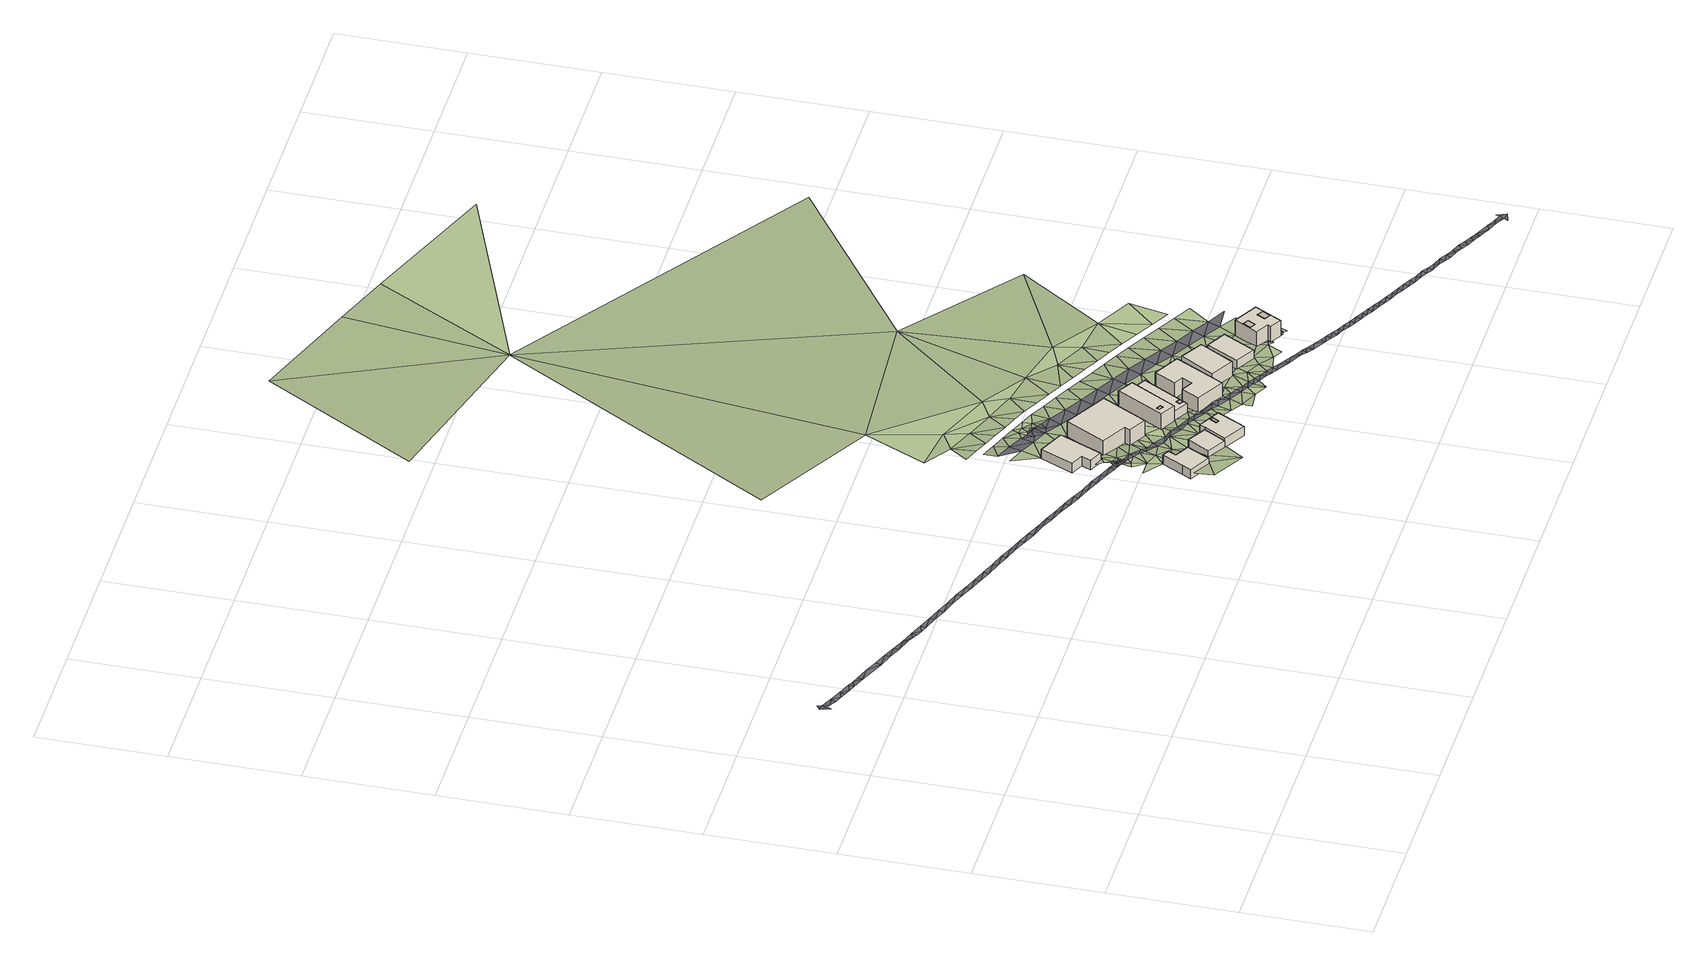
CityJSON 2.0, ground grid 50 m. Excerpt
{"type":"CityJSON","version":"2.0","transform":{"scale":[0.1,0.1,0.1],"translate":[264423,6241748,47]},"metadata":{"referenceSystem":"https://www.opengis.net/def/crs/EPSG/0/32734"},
"CityObjects":{
"building1":{"type":"Building","attributes":{"address":"53B Ritchie Street University Estate Cape Town","building":"house","building:levels":1,"building_height":4.1,"roof_height":76.5,"ground_height":70.4,"plus_code":"4FRW3F63+W73"},"geometry":[{"type":"Solid","lod":"1","boundaries":[[[[0,1,2,3]],[[1,4,5,2]],[[4,6,7,5]],[[6,8,9,7]],[[8,10,11,9]],[[10,12,13,11]],[[12,0,3,13]],[[3,2,5,7,9,11,13]],[[12,10,8,6,4,1,0]]]]}]},
"building2":{"type":"Building","attributes":{"address":"30 Selbourne Road University Estate Cape Town","building":"house","building:levels":1,"building_height":4.1,"roof_height":73.7,"ground_height":68.5,"plus_code":"4FRW3F73+377"},"geometry":[{"type":"Solid","lod":"1","boundaries":[[[[14,15,16,17]],[[15,18,19,16]],[[18,20,21,19]],[[20,22,23,21]],[[22,24,25,23]],[[24,14,17,25]],[[17,16,19,21,23,25]],[[24,22,20,18,15,14]]]]}]},
"building3":{"type":"Building","attributes":{"address":"55 Ritchie Street University Estate Cape Town","building":"house","building:levels":1,"building_height":4.1,"roof_height":76,"ground_height":70.2,"plus_code":"4FRW3F63+V8M"},"geometry":[{"type":"Solid","lod":"1","boundaries":[[[[26,27,28,29]],[[27,30,31,28]],[[30,32,33,31]],[[32,26,29,33]],[[29,28,31,33]],[[32,30,27,26]]]]}]},
"building4":{"type":"Building","attributes":{"address":"57 Ritchie Street University Estate Cape Town","building":"house","building:levels":1,"building_height":4.1,"roof_height":75.9,"ground_height":71.3,"plus_code":"4FRW3F63+V9C"},"children":["building4-1"],"geometry":[{"type":"Solid","lod":"1","boundaries":[[[[34,35,36,37]],[[35,38,39,36]],[[38,40,41,39]],[[40,42,43,41]],[[42,34,37,43]],[[37,36,39,41,43]],[[42,40,38,35,34]]]]}]},
"building4-1":{"type":"BuildingInstallation","parents":["building4"],"geometry":[{"type":"Solid","lod":"1","boundaries":[[[[44,45,46,47]],[[45,48,49,46]],[[48,50,51,49]],[[50,44,47,51]],[[47,46,49,51]],[[50,48,45,44]]]]}]},
"building5":{"type":"Building","attributes":{"address":"32 Selbourne Road University Estate Cape Town","building":"house","building:levels":2,"building_height":6.9,"roof_height":75.5,"ground_height":68,"plus_code":"4FRW3F73+28H"},"geometry":[{"type":"Solid","lod":"1","boundaries":[[[[52,53,54,55]],[[53,56,57,54]],[[56,58,59,57]],[[58,60,61,59]],[[60,62,63,61]],[[62,52,55,63]],[[55,54,57,59,61,63]],[[62,60,58,56,53,52]]]]}]},
"building6":{"type":"Building","attributes":{"address":"34B Selbourne Road University Estate Cape Town","building":"house","building:levels":2,"building_height":6.9,"roof_height":75.4,"ground_height":68,"plus_code":"4FRW3F63+XCJ"},"children":["building6-1"],"geometry":[{"type":"Solid","lod":"1","boundaries":[[[[64,65,66,67]],[[65,68,69,66]],[[68,70,71,69]],[[70,64,67,71]],[[67,66,69,71]],[[70,68,65,64]]]]}]},
"building6-1":{"type":"BuildingInstallation","parents":["building6"],"geometry":[{"type":"Solid","lod":"1","boundaries":[[[[72,73,74,75]],[[73,76,77,74]],[[76,78,79,77]],[[78,72,75,79]],[[75,74,77,79]],[[78,76,73,72]]]]}]},
"building7":{"type":"Building","attributes":{"address":"34A Selbourne Road University Estate Cape Town","building":"house","building:levels":1,"building_height":4.1,"roof_height":72.7,"ground_height":68.3,"plus_code":"4FRW3F63+XCG"},"children":["building7-1"],"geometry":[{"type":"Solid","lod":"1","boundaries":[[[[80,81,82,83]],[[81,84,85,82]],[[84,86,87,85]],[[86,80,83,87]],[[83,82,85,87]],[[86,84,81,80]]]]}]},
"building7-1":{"type":"BuildingInstallation","parents":["building7"],"geometry":[{"type":"Solid","lod":"1","boundaries":[[[[88,89,90,91]],[[89,92,93,90]],[[92,94,95,93]],[[94,88,91,95]],[[91,90,93,95]],[[94,92,89,88]]]]}]},
"building8":{"type":"Building","attributes":{"address":"36 Selbourne Road University Estate Cape Town","building":"house","building:levels":2,"building_height":6.9,"roof_height":76,"ground_height":68.4,"plus_code":"4FRW3F63+WFP"},"geometry":[{"type":"Solid","lod":"1","boundaries":[[[[96,97,98,99]],[[97,100,101,98]],[[100,102,103,101]],[[102,104,105,103]],[[104,106,107,105]],[[106,108,109,107]],[[108,110,111,109]],[[110,96,99,111]],[[99,98,101,103,105,107,109,111]],[[110,108,106,104,102,100,97,96]]]]}]},
"building9":{"type":"Building","attributes":{"address":"38 Selbourne Road University Estate Cape Town","building":"house","building:levels":2,"building_height":6.9,"roof_height":76.1,"ground_height":68,"plus_code":"4FRW3F63+WGG"},"geometry":[{"type":"Solid","lod":"1","boundaries":[[[[112,113,114,115]],[[113,116,117,114]],[[116,118,119,117]],[[118,112,115,119]],[[115,114,117,119]],[[118,116,113,112]]]]}]},
"building10":{"type":"Building","attributes":{"address":"40 Selbourne Road University Estate Cape Town","building":"house","building:levels":1,"building_height":4.1,"roof_height":72.9,"ground_height":67.9,"plus_code":"4FRW3F63+WH5"},"geometry":[{"type":"Solid","lod":"1","boundaries":[[[[120,121,122,123]],[[121,124,125,122]],[[124,126,127,125]],[[126,120,123,127]],[[123,122,125,127]],[[126,124,121,120]]]]}]},
"building11":{"type":"Building","attributes":{"address":"42 Selbourne Road University Estate Cape Town","building":"house","building:levels":2,"building_height":6.9,"roof_height":74.8,"ground_height":67.4,"plus_code":"4FRW3F63+VMJ"},"children":["building11-1","building11-2"],"geometry":[{"type":"Solid","lod":"1","boundaries":[[[[128,129,130,131]],[[129,132,133,130]],[[132,134,135,133]],[[134,136,137,135]],[[136,138,139,137]],[[138,128,131,139]],[[131,130,133,135,137,139]],[[138,136,134,132,129,128]]]]}]},
"building11-1":{"type":"BuildingInstallation","parents":["building11"],"geometry":[{"type":"Solid","lod":"1","boundaries":[[[[140,141,142,143]],[[141,144,145,142]],[[144,146,147,145]],[[146,140,143,147]],[[143,142,145,147]],[[146,144,141,140]]]]}]},
"building11-2":{"type":"BuildingInstallation","parents":["building11"],"geometry":[{"type":"Solid","lod":"1","boundaries":[[[[148,149,150,151]],[[149,152,153,150]],[[152,154,155,153]],[[154,148,151,155]],[[151,150,153,155]],[[154,152,149,148]]]]}]},
"terrain1":{"type":"TINRelief","geometry":[{"type":"CompositeSurface","lod":"1","boundaries":[[[156,157,158]],[[157,156,159]],[[12,160,161]],[[160,162,163]],[[163,162,164]],[[157,159,165]],[[166,164,162]],[[167,168,169]],[[168,170,169]],[[171,170,168]],[[172,166,162]],[[160,173,162]],[[174,157,165]],[[175,170,171]],[[12,176,160]],[[177,175,171]],[[178,169,170]],[[175,178,170]],[[177,179,175]],[[169,178,180]],[[177,181,179]],[[173,172,162]],[[179,178,175]],[[174,10,182]],[[183,184,180]],[[176,12,10]],[[159,185,165]],[[178,183,180]],[[178,179,186]],[[179,181,186]],[[160,187,173]],[[187,160,176]],[[181,188,186]],[[178,186,183]],[[189,186,188]],[[174,165,27]],[[174,190,10]],[[176,10,190]],[[183,186,191]],[[187,176,192]],[[190,174,27]],[[191,193,183]],[[189,194,186]],[[176,195,192]],[[176,190,195]],[[191,186,194]],[[196,197,198]],[[189,199,200]],[[194,189,200]],[[201,190,27]],[[200,199,202]],[[190,203,195]],[[201,27,204]],[[197,205,198]],[[206,193,191]],[[190,201,203]],[[205,197,14]],[[204,42,40]],[[207,202,208]],[[202,207,200]],[[209,210,211]],[[201,204,40]],[[200,212,194]],[[209,211,213]],[[206,14,193]],[[214,215,216]],[[208,217,207]],[[218,217,208]],[[201,40,219]],[[215,214,220]],[[221,40,222]],[[205,14,223]],[[224,225,226]],[[227,209,213]],[[228,229,215]],[[40,221,219]],[[206,223,14]],[[227,213,230]],[[218,231,217]],[[232,231,218]],[[233,231,232]],[[224,234,222]],[[221,222,234]],[[220,235,215]],[[224,226,236]],[[228,237,229]],[[231,238,217]],[[227,230,239]],[[230,240,239]],[[223,206,241]],[[231,233,242]],[[220,243,235]],[[228,215,235]],[[239,240,244]],[[242,233,245]],[[224,246,234]],[[240,247,244]],[[227,239,248]],[[236,246,224]],[[244,247,249]],[[244,250,239]],[[251,249,247]],[[250,248,239]],[[250,244,249]],[[251,252,249]],[[253,235,243]],[[206,254,241]],[[246,236,255]],[[256,255,236]],[[245,257,242]],[[245,258,257]],[[249,252,259]],[[231,65,238]],[[259,250,249]],[[52,254,206]],[[260,248,250]],[[252,261,259]],[[262,263,258]],[[263,257,258]],[[259,260,250]],[[264,255,256]],[[265,228,235]],[[266,259,261]],[[263,262,267]],[[253,265,235]],[[52,238,65]],[[262,268,267]],[[256,269,270]],[[256,270,264]],[[257,263,271]],[[272,259,266]],[[272,260,259]],[[273,265,253]],[[274,275,269]],[[268,276,267]],[[237,228,277]],[[276,268,278]],[[279,257,271]],[[254,52,280]],[[280,52,65]],[[273,281,265]],[[266,282,272]],[[270,269,283]],[[277,228,265]],[[266,284,282]],[[278,285,276]],[[269,275,283]],[[285,278,286]],[[287,279,271]],[[271,288,287]],[[285,286,289]],[[290,279,287]],[[291,280,65]],[[292,283,275]],[[237,293,294]],[[295,265,281]],[[288,296,287]],[[65,80,291]],[[292,275,297]],[[285,289,298]],[[282,284,299]],[[300,299,284]],[[301,298,289]],[[302,285,298]],[[303,290,287]],[[295,281,304]],[[277,265,295]],[[297,305,292]],[[306,298,301]],[[302,298,307]],[[303,308,290]],[[309,305,297]],[[307,310,302]],[[80,311,291]],[[311,80,308]],[[304,312,295]],[[300,313,299]],[[314,298,306]],[[315,313,300]],[[314,307,298]],[[316,314,306]],[[310,307,317]],[[318,316,319]],[[320,308,303]],[[317,321,310]],[[316,318,314]],[[308,320,311]],[[277,295,322]],[[318,319,323]],[[324,313,315]],[[312,322,295]],[[321,317,325]],[[318,323,326]],[[315,327,324]],[[325,96,321]],[[303,96,328]],[[329,322,312]],[[328,320,303]],[[314,318,330]],[[331,318,326]],[[96,325,332]],[[326,333,331]],[[331,330,318]],[[237,277,334]],[[335,324,327]],[[328,96,332]],[[314,330,336]],[[331,333,337]],[[320,328,338]],[[329,339,340]],[[341,330,331]],[[314,336,118]],[[342,327,343]],[[329,340,322]],[[327,342,335]],[[344,328,332]],[[341,331,337]],[[339,345,340]],[[344,332,118]],[[344,338,328]],[[336,346,118]],[[342,343,347]],[[341,337,348]],[[343,349,347]],[[340,345,350]],[[348,337,351]],[[334,277,322]],[[346,352,118]],[[353,322,340]],[[118,352,344]],[[354,341,348]],[[341,354,126]],[[355,347,349]],[[356,340,350]],[[357,355,349]],[[354,348,358]],[[358,348,359]],[[360,356,350]],[[361,358,359]],[[362,354,358]],[[363,352,346]],[[346,126,363]],[[364,358,361]],[[353,340,356]],[[364,361,365]],[[364,362,358]],[[366,126,354]],[[365,367,364]],[[367,365,368]],[[237,334,293]],[[369,367,368]],[[360,370,356]],[[355,357,371]],[[357,372,371]],[[367,369,373]],[[374,373,369]],[[366,363,126]],[[322,353,334]],[[293,375,376]],[[377,373,374]],[[373,377,378]],[[379,380,377]],[[378,377,380]],[[363,366,381]],[[382,371,372]],[[380,383,378]],[[370,384,356]],[[384,353,356]],[[385,382,372]],[[384,370,386]],[[387,383,380]],[[381,366,388]],[[128,388,366]],[[128,383,387]],[[389,382,385]],[[386,390,384]],[[391,389,385]],[[389,391,392]],[[393,384,390]],[[393,390,394]],[[384,395,353]],[[334,353,395]],[[396,375,293]],[[293,334,397]],[[396,293,398]],[[293,399,398]]]}]},
"road1":{"type":"Road","attributes":{"highway":"service","name":"Tooting Lane","lanes":1,"width":2.2},"geometry":[{"type":"MultiSurface","lod":"1","boundaries":[[[400,401,402]],[[400,403,401]],[[404,405,406]],[[407,408,409]],[[401,403,410]],[[409,408,411]],[[412,413,414]],[[171,415,416]],[[164,417,418]],[[189,172,173]],[[246,258,234]],[[316,306,292]],[[419,420,421]],[[422,419,421]],[[421,420,423]],[[424,425,426]],[[427,428,429]],[[430,431,432]],[[433,434,435]],[[255,264,268]],[[420,436,437]],[[438,439,440]],[[441,442,443]],[[444,445,446]],[[208,202,195]],[[447,448,449]],[[437,450,451]],[[452,453,429]],[[430,454,431]],[[455,448,447]],[[246,255,262]],[[218,203,201]],[[323,309,456]],[[457,458,459]],[[460,461,462]],[[463,464,465]],[[466,434,433]],[[467,468,469]],[[470,471,472]],[[473,414,474]],[[475,476,435]],[[301,289,283]],[[218,201,232]],[[477,478,479]],[[480,481,482]],[[483,484,485]],[[464,403,486]],[[487,466,433]],[[488,489,490]],[[491,432,431]],[[492,493,494]],[[264,270,278]],[[283,289,270]],[[234,258,245]],[[221,233,219]],[[479,478,495]],[[451,481,480]],[[496,497,498]],[[499,494,493]],[[441,464,463]],[[278,270,286]],[[258,246,262]],[[481,451,450]],[[442,441,463]],[[177,171,416]],[[168,167,500]],[[500,501,502]],[[417,177,416]],[[187,189,173]],[[199,187,192]],[[172,189,188]],[[171,168,415]],[[418,168,500]],[[416,415,418]],[[181,177,417]],[[418,417,416]],[[188,181,166]],[[491,407,432]],[[501,500,167]],[[168,418,415]],[[500,164,418]],[[408,466,411]],[[479,503,504]],[[504,503,505]],[[506,507,508]],[[509,510,508]],[[417,166,181]],[[505,503,511]],[[447,510,512]],[[512,510,513]],[[417,164,166]],[[188,166,172]],[[449,448,511]],[[455,447,512]],[[514,443,492]],[[429,428,452]],[[477,479,504]],[[436,420,419]],[[268,264,278]],[[511,503,449]],[[443,514,441]],[[514,492,494]],[[486,403,400]],[[465,464,486]],[[450,437,436]],[[286,270,289]],[[323,456,326]],[[515,333,326]],[[516,517,518]],[[519,520,521]],[[522,523,521]],[[524,522,453]],[[333,495,478]],[[427,438,428]],[[525,405,440]],[[493,476,526]],[[526,476,527]],[[283,306,301]],[[319,305,309]],[[528,529,530]],[[424,531,425]],[[262,255,268]],[[532,474,533]],[[413,412,454]],[[534,535,536]],[[462,537,460]],[[533,467,532]],[[538,490,469]],[[245,221,234]],[[232,219,233]],[[482,498,539]],[[540,496,541]],[[192,202,199]],[[203,208,195]],[[189,187,199]],[[506,445,507]],[[542,543,459]],[[510,509,513]],[[508,507,509]],[[407,491,408]],[[333,515,495]],[[544,501,518]],[[545,516,520]],[[521,523,519]],[[522,524,523]],[[453,452,524]],[[404,406,489]],[[405,525,406]],[[440,439,525]],[[438,427,439]],[[499,493,526]],[[476,475,527]],[[435,434,475]],[[305,319,316]],[[316,292,305]],[[546,472,547]],[[548,549,531]],[[457,530,458]],[[550,551,426]],[[454,430,413]],[[414,473,412]],[[474,532,473]],[[483,552,541]],[[553,484,537]],[[547,536,546]],[[554,555,461]],[[489,488,404]],[[490,538,488]],[[469,468,538]],[[467,533,468]],[[219,232,201]],[[233,221,245]],[[498,497,539]],[[480,482,539]],[[541,552,540]],[[497,496,540]],[[208,203,218]],[[195,202,192]],[[543,542,444]],[[459,458,542]],[[444,446,543]],[[445,506,446]],[[516,545,517]],[[520,519,545]],[[501,544,502]],[[518,517,544]],[[549,548,471]],[[531,424,548]],[[471,470,549]],[[472,546,470]],[[551,550,529]],[[426,425,550]],[[529,528,551]],[[530,457,528]],[[484,553,485]],[[537,462,553]],[[485,556,483]],[[552,483,556]],[[555,554,535]],[[461,460,554]],[[535,534,555]],[[536,547,534]],[[411,466,487]],[[326,456,515]],[[309,323,319]],[[306,283,292]]]}]},
"road2":{"type":"Road","attributes":{"highway":"residential","name":"Selbourne Road","surface":"asphalt","lanes":1,"width":5.6,"oneway":"yes"},"geometry":[{"type":"MultiSurface","lod":"1","boundaries":[[[211,198,213]],[[213,198,205]],[[213,205,230]],[[230,205,557]],[[205,223,557]],[[240,230,557]],[[223,558,557]],[[557,558,240]],[[223,559,558]],[[558,247,240]],[[223,560,559]],[[247,558,559]],[[223,241,560]],[[251,247,559]],[[560,252,559]],[[251,559,252]],[[560,261,252]],[[266,560,241]],[[560,266,261]],[[241,284,266]],[[284,241,254]],[[254,300,284]],[[280,300,254]],[[280,315,300]],[[291,315,280]],[[315,291,327]],[[327,291,311]],[[311,343,327]],[[343,311,320]],[[320,349,343]],[[349,320,338]],[[338,357,349]],[[344,357,338]],[[372,357,344]],[[372,344,352]],[[352,385,372]],[[385,352,363]],[[363,391,385]],[[391,363,381]],[[381,561,391]]]}]}
},
"vertices":[
[1775,778,234],[1756,742,234],[1756,742,275],[1775,778,275],[1842,697,234],[1842,697,275],[1890,787,234],[1890,787,275],[1833,817,234],[1833,817,275],[1849,848,234],[1849,848,275],[1822,863,234],[1822,863,275],
[1879,1258,215],[1774,1305,215],[1774,1305,256],[1879,1258,256],[1715,1174,215],[1715,1174,256],[1766,1151,215],[1766,1151,256],[1749,1114,215],[1749,1114,256],[1803,1090,215],[1803,1090,256],
[2013,754,232],[1940,797,232],[1940,797,273],[2013,754,273],[1889,710,232],[1889,710,273],[1963,667,232],[1963,667,273],
[1963,667,243],[2053,617,243],[2053,617,284],[1963,667,284],[2112,729,243],[2112,729,284],[2023,776,243],[2023,776,284],[2013,754,243],[2013,754,284],
[2062,746,285],[2047,719,285],[2047,719,287],[2062,746,287],[2059,713,285],[2059,713,287],[2074,740,285],[2074,740,287],
[2106,1154,210],[1935,1249,210],[1935,1249,279],[2106,1154,279],[1848,1092,210],[1848,1092,279],[1948,1037,210],[1948,1037,279],[1937,1016,210],[1937,1016,279],[2008,977,210],[2008,977,279],
[2225,1078,210],[2164,1114,210],[2164,1114,279],[2225,1078,279],[2060,928,210],[2060,928,279],[2122,895,210],[2122,895,279],
[2090,952,280],[2084,941,280],[2084,941,282],[2090,952,282],[2100,931,280],[2100,931,282],[2107,943,280],[2107,943,282],
[2225,1078,213],[2122,895,213],[2122,895,254],[2225,1078,254],[2181,862,213],[2181,862,254],[2284,1045,213],[2284,1045,254],
[2178,901,255],[2171,887,255],[2171,887,257],[2178,901,257],[2186,878,255],[2186,878,257],[2194,892,255],[2194,892,257],
[2403,955,214],[2301,1010,214],[2301,1010,283],[2403,955,283],[2255,926,214],[2255,926,283],[2290,907,214],[2290,907,283],[2268,867,214],[2268,867,283],[2223,891,214],[2223,891,283],[2185,821,214],[2185,821,283],[2297,760,214],[2297,760,283],
[2427,944,210],[2348,810,210],[2348,810,279],[2427,944,279],[2438,758,210],[2438,758,279],[2516,892,210],[2516,892,279],
[2557,879,209],[2488,754,209],[2488,754,250],[2557,879,250],[2567,710,209],[2567,710,250],[2636,836,209],[2636,836,250],
[2797,759,204],[2700,812,204],[2700,812,273],[2797,759,273],[2648,718,204],[2648,718,273],[2699,690,204],[2699,690,273],[2691,676,204],[2691,676,273],[2737,651,204],[2737,651,273],
[2749,742,274],[2731,709,274],[2731,709,275],[2749,742,275],[2756,695,274],[2756,695,275],[2774,727,274],[2774,727,275],
[2683,777,274],[2667,746,274],[2667,746,275],[2683,777,275],[2689,734,274],[2689,734,275],[2706,765,274],[2706,765,275],
[1762,657,263],[1842,697,259],[1756,742,262],[1895,583,260],[1796,915,246],[1730,913,249],[1786,973,245],[1763,964,245],[1777,1005,240],[1889,710,254],[1791,997,240],[1764,1033,240],[1775,1029,240],[1776,1045,240],[1782,1031,240],[1786,1025,240],[1805,989,245],[1833,974,240],[1890,787,251],[1788,1028,240],[1861,899,239],[1787,1024,240],[1791,1047,235],[1796,1024,240],[1779,1073,235],[1801,1017,240],[1833,817,243],[1803,1090,235],[1749,1114,233],[1963,667,253],[1819,1034,233],[1860,959,240],[1815,1009,233],[1843,994,240],[1929,855,226],[1848,1092,222],[1888,943,230],[1841,1174,225],[1913,1056,216],[1943,912,222],[1738,1412,211],[1774,1305,217],[1805,1386,214],[1898,963,229],[1937,1016,216],[1999,882,231],[1926,947,219],[1971,897,218],[1979,774,241],[1873,1359,208],[1935,1249,212],[1972,997,216],[1953,932,222],[1839,1501,189],[1782,1522,189],[1759,1464,207],[1948,1037,216],[1827,1437,206],[1794,1553,191],[1798,1649,182],[1737,1575,190],[2008,977,217],[2009,901,218],[2054,851,229],[1852,1531,189],[2082,835,238],[2059,757,243],[1940,1332,208],[2112,729,247],[2053,617,255],[2112,656,250],[1896,1479,189],[1881,1697,179],[1693,1721,179],[1895,1410,202],[2060,928,218],[2037,886,229],[2064,870,226],[2110,820,238],[1913,1606,178],[2151,726,243],[1821,1972,171],[2057,1066,215],[1935,1430,195],[1929,1397,195],[2013,1291,203],[2122,895,220],[1909,1510,189],[1949,1399,195],[2120,839,233],[2165,789,236],[1963,1383,201],[1954,1458,188],[1969,1391,201],[1972,1427,189],[1966,1382,201],[1984,1371,201],[1967,1488,188],[2086,1250,201],[2193,774,236],[2195,700,240],[2181,862,218],[2147,824,233],[2011,1398,189],[2011,1436,189],[2002,1361,201],[2175,809,228],[2185,821,228],[2220,758,233],[2028,1563,179],[2039,1340,200],[2213,806,227],[2231,778,233],[2244,672,238],[2276,727,232],[2223,891,220],[2068,1414,187],[2024,1466,189],[2243,634,240],[2319,642,235],[2241,790,233],[2111,1610,179],[2258,762,233],[2220,931,217],[2159,1209,203],[2082,1445,187],[2129,1384,187],[2331,697,229],[2112,1299,197],[2297,760,228],[2286,747,228],[2255,926,217],[2268,867,221],[2314,732,229],[2244,975,216],[2232,1167,205],[2359,681,233],[2163,3386,45],[1351,2245,161],[2155,1517,180],[2290,907,218],[2376,615,234],[2349,763,225],[2189,1354,187],[2185,1258,198],[2341,716,229],[2323,809,223],[2301,1010,215],[2142,1414,188],[2387,666,231],[2369,701,227],[2348,810,223],[2284,1045,215],[2414,650,228],[2350,857,221],[2305,1126,208],[2203,1384,187],[2250,1324,187],[2438,758,222],[2258,1217,202],[2397,685,231],[2389,879,221],[2463,707,223],[2425,670,228],[2378,1085,208],[2376,906,218],[2294,1492,179],[2452,654,228],[2310,1294,188],[2406,909,218],[2480,639,228],[2331,1176,203],[2436,995,211],[2264,1354,189],[2488,754,219],[2520,679,224],[2427,944,215],[2508,624,228],[2509,2025,145],[2371,1264,188],[2527,824,214],[2575,639,223],[2451,1044,208],[2325,1324,188],[2400,1399,180],[2567,710,219],[2431,1234,188],[2404,1135,205],[2524,1003,203],[2385,1294,188],[2557,879,210],[2492,1204,189],[2651,677,220],[2477,1094,203],[2446,1264,189],[2615,616,223],[2597,962,203],[2497,1442,182],[2648,718,216],[2552,1174,189],[2521,1339,184],[2550,1052,200],[2676,685,213],[2680,662,213],[2507,1234,189],[2687,671,213],[2699,690,213],[2670,921,201],[2691,676,213],[2696,666,213],[2700,812,205],[2709,666,213],[2704,661,213],[2720,653,210],[2568,1203,191],[2623,1134,190],[2623,1011,197],[2737,651,210],[2736,644,213],[1855,4208,1],[1429,3579,47],[2752,646,213],[2756,686,210],[2764,634,211],[2783,669,209],[2743,880,200],[2693,1095,191],[2767,705,206],[2678,1317,185],[2696,970,199],[2638,1164,191],[2822,739,205],[2815,839,198],[2764,1055,194],[2709,1124,192],[2770,929,196],[2834,1015,195],[2821,1240,188],[2780,1084,194],[2956,1664,149],[2286,4042,13],[3308,2556,93],[2513,3954,18],[3081,3740,14],
[31,1670,257],[7,1691,261],[27,1653,257],[35,1692,257],[1096,1265,251],[1149,1244,255],[1156,1265,250],[590,1457,244],[569,1489,244],[563,1467,244],[38,1709,252],[537,1477,248],[782,1407,246],[723,1406,245],[776,1386,250],[1779,1025,240],[1785,1021,240],[1793,1018,240],[1777,1015,240],[3561,38,271],[3550,19,271],[3580,15,271],[3569,53,268],[3542,4,271],[2996,327,226],[3007,346,223],[2968,342,226],[1316,1204,249],[1309,1183,258],[1369,1184,252],[670,1427,246],[676,1448,242],[617,1447,243],[457,1508,247],[462,1529,244],[404,1528,248],[3533,53,266],[3515,38,271],[1256,1204,251],[1263,1225,252],[1203,1224,252],[142,1651,249],[137,1629,250],[164,1619,249],[2840,439,219],[2813,454,217],[2802,435,221],[2664,512,219],[2660,539,222],[2636,527,222],[3505,69,263],[3480,58,263],[1362,1163,252],[1423,1164,248],[729,1428,245],[2674,531,219],[2442,635,232],[2885,388,223],[2896,408,220],[2857,404,219],[3228,223,240],[3190,219,241],[3218,204,240],[111,1639,250],[89,1671,251],[84,1650,251],[516,1509,242],[943,1346,246],[936,1325,250],[996,1326,248],[3090,300,231],[3051,296,233],[3079,281,233],[836,1387,249],[830,1366,249],[409,1550,245],[350,1548,246],[2563,593,223],[2535,608,225],[2553,573,226],[3439,80,262],[3450,100,256],[3422,115,256],[3311,177,247],[3284,192,247],[3273,173,247],[50,1663,257],[510,1487,252],[1043,1285,252],[1103,1286,251],[1049,1306,248],[622,1468,243],[191,1609,249],[244,1589,250],[222,1621,247],[2497,604,228],[3367,146,255],[3384,111,255],[3394,130,255],[249,1610,247],[1756,1013,243],[1743,1042,243],[1735,1021,243],[2608,543,227],[2591,577,223],[2619,562,222],[2774,450,217],[2785,469,217],[2747,466,219],[2757,485,219],[2719,481,219],[2646,547,222],[2702,516,219],[2729,500,218],[196,1631,249],[2470,620,228],[1636,1082,247],[1629,1062,247],[1690,1062,243],[1522,1102,248],[1583,1103,244],[1530,1123,248],[1476,1143,251],[1469,1123,251],[1416,1143,254],[1209,1245,252],[302,1590,248],[356,1570,246],[2913,373,223],[2951,377,222],[2923,392,222],[3034,331,227],[889,1367,247],[883,1346,247],[3134,250,235],[3173,254,235],[3145,269,235],[3256,207,240],[989,1305,248],[3411,96,259],[3356,127,254],[3339,161,248],[2868,423,220],[2830,419,219],[1682,1042,247],[1575,1082,250],[3117,284,235],[3107,265,233],[3024,311,227],[3062,315,227],[2979,362,223],[2941,358,222],[3328,142,254],[3245,188,249],[3201,238,241],[3162,234,240],[3301,157,247],
[1911,1363,208],[1943,1383,205],[1960,1373,205],[1976,1336,204],[2843,888,197]
]}
